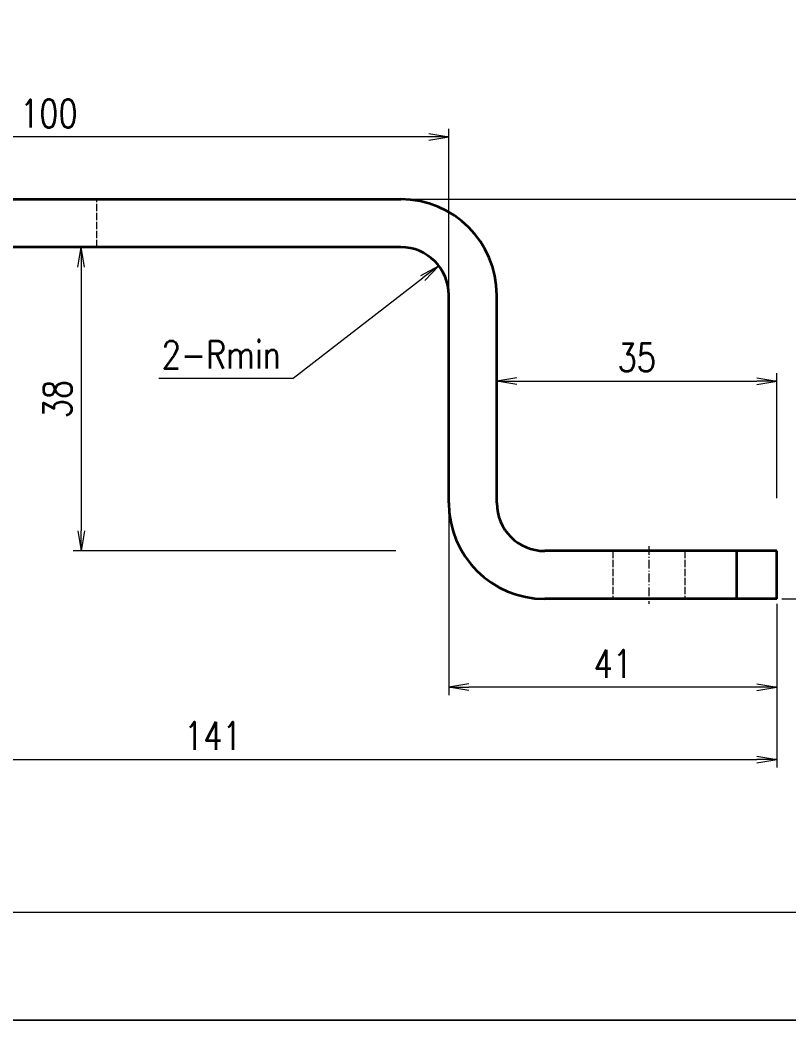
# Model space of a CAD drawing. Header units: millimetres. Extents: x -50043 to 104182, y -50696 to 36662.
# Drawn here: x -46874.3 to -46778.2, y 35772.4 to 35897.5 of the extents above; entities that cross this region are included whole.
import ezdxf

# ---------------------------------------------------------------- set-up
doc = ezdxf.new("R2010")
doc.units = ezdxf.units.MM
doc.header["$LTSCALE"] = 0.5
doc.linetypes.add('DASHDOT', pattern=[18.5, 12, -3, 0.5, -3])
doc.linetypes.add('DASHED', pattern=[15, 12, -3])
doc.layers.add('图框', color=7, linetype='Continuous', lineweight=18)
doc.layers.add('标注线', color=3, linetype='Continuous', lineweight=18)
doc.layers.add('打印', color=7, linetype='Continuous', lineweight=15, plot=False)
doc.layers.add('打印-禁用', color=7, linetype='Continuous', lineweight=15, plot=False)
doc.styles.add('DIM', font='romans.shx', dxfattribs={"width": 0.8, "bigfont": 'bigfont.shx'})
doc.dimstyles.new('DEH 1-1$0', dxfattribs={"dimtxt": 3.5, "dimasz": 2.5, "dimexe": 1, "dimexo": 0.625, "dimgap": 1.2, "dimtad": 1, "dimzin": 9, "dimdsep": 46, "dimtxsty": 'DIM', "dimblk": 'OPEN', "dimcen": 0, "dimclrd": 8, "dimclre": 8, "dimclrt": 2, "dimazin": 2, "dimtfac": 0.5, "dimtmove": 0, "dimatfit": 3, "dimldrblk": 'OPEN', "dimfxl": 0, "dimtolj": 2, "dimlwd": 18, "dimlwe": 18, "dimarcsym": 0})
doc.dimstyles.new('DEH 1-1$4', dxfattribs={"dimtxt": 3.5, "dimasz": 2.5, "dimexe": 1, "dimexo": 0.625, "dimgap": 1.2, "dimtad": 1, "dimtoh": 1, "dimdsep": 46, "dimtxsty": 'DIM', "dimblk": 'OPEN', "dimcen": 0, "dimclrd": 8, "dimclre": 8, "dimclrt": 2, "dimazin": 2, "dimtfac": 0.5, "dimtofl": 0, "dimtmove": 0, "dimatfit": 3, "dimldrblk": 'OPEN', "dimfxl": 0, "dimtolj": 2, "dimlwd": 18, "dimlwe": 18, "dimarcsym": 0})

# ---------------------------------------------------------------- blocks, each defined once
blk = doc.blocks.new('GZDEH零件A3图框V01版')
at = {"layer": '图框', "linetype": 'Continuous'}
blk.add_line((2882.49, -1832.96), (3272.49, -1832.96), dxfattribs=at)
at = {"layer": '打印-禁用', "linetype": 'Continuous'}
blk.add_line((2857.49, -1846.46), (3277.49, -1846.46), dxfattribs=at)
blk = doc.blocks.new('DEH A3')
at = {"layer": '图框'}
blk.add_blockref('GZDEH零件A3图框V01版', (-2857.49, 1846.46), dxfattribs=at)
blk = doc.blocks.new('_Open')
at = {"color": 0, "linetype": 'ByBlock', "lineweight": -2}
for p, q in [((-1, 0.167), (0, 0)), ((-1, -0.167), (0, 0)), ((0, 0), (-1, 0))]:
    blk.add_line(p, q, dxfattribs=at)
blk = doc.blocks.new('*D110')
at = {"layer": 'Defpoints', "color": 0, "transparency": 16777216}
for p in [(-46920.68, 35875.09), (-46779.68, 35825.09), (-46779.68, 35805.01)]:
    blk.add_point(p, dxfattribs=at)
at = {"layer": '标注线', "color": 8, "lineweight": 18, "transparency": 16777216}
for p, q in [((-46920.68, 35874.46), (-46920.68, 35804.01)), ((-46779.68, 35824.46), (-46779.68, 35804.01)), ((-46918.18, 35805.01), (-46782.18, 35805.01))]:
    blk.add_line(p, q, dxfattribs=at)
at = {"layer": '标注线', "color": 8, "lineweight": 18, "transparency": 16777216, "xscale": 2.5, "yscale": 2.5, "zscale": 2.5, "rotation": 180}
blk.add_blockref('_Open', (-46920.68, 35805.01), dxfattribs=at)
at = {"layer": '标注线', "color": 8, "lineweight": 18, "transparency": 16777216, "xscale": 2.5, "yscale": 2.5, "zscale": 2.5}
blk.add_blockref('_Open', (-46779.68, 35805.01), dxfattribs=at)
at = {"layer": '标注线', "color": 2, "transparency": 16777216, "insert": (-46850.18, 35807.96), "char_height": 3.5, "attachment_point": 5, "style": 'DIM'}
blk.add_mtext('\\A2;141', dxfattribs=at)
blk = doc.blocks.new('*D112')
at = {"layer": 'Defpoints', "color": 0, "transparency": 16777216}
for p in [(-46835.67, 35875.09), (-46768.5, 35875.09), (-46779.68, 35825.09)]:
    blk.add_point(p, dxfattribs=at)
at = {"layer": '标注线', "color": 8, "lineweight": 18, "transparency": 16777216}
for p, q in [((-46835.05, 35875.09), (-46767.5, 35875.09)), ((-46768.5, 35827.59), (-46768.5, 35872.59)), ((-46779.06, 35825.09), (-46767.5, 35825.09))]:
    blk.add_line(p, q, dxfattribs=at)
at = {"layer": '标注线', "color": 8, "lineweight": 18, "transparency": 16777216, "xscale": 2.5, "yscale": 2.5, "zscale": 2.5}
for p, rotation in [((-46768.5, 35875.09), 90), ((-46768.5, 35825.09), 270)]:
    blk.add_blockref('_Open', p, dxfattribs=dict(at, rotation=rotation))
at = {"layer": '标注线', "color": 2, "transparency": 16777216, "insert": (-46771.45, 35850.09), "char_height": 3.5, "attachment_point": 5, "rotation": 90, "style": 'DIM'}
blk.add_mtext('\\A2;50', dxfattribs=at)
blk = doc.blocks.new('*D113')
at = {"layer": 'Defpoints', "color": 0, "transparency": 16777216}
for p in [(-46820.68, 35840.6), (-46779.68, 35825.09), (-46820.68, 35814.03)]:
    blk.add_point(p, dxfattribs=at)
at = {"layer": '标注线', "color": 8, "lineweight": 18, "transparency": 16777216}
for p, q in [((-46820.68, 35839.97), (-46820.68, 35813.03)), ((-46779.68, 35824.46), (-46779.68, 35813.03)), ((-46782.18, 35814.03), (-46818.18, 35814.03))]:
    blk.add_line(p, q, dxfattribs=at)
at = {"layer": '标注线', "color": 8, "lineweight": 18, "transparency": 16777216, "xscale": 2.5, "yscale": 2.5, "zscale": 2.5, "rotation": 180}
blk.add_blockref('_Open', (-46820.68, 35814.03), dxfattribs=at)
at = {"layer": '标注线', "color": 8, "lineweight": 18, "transparency": 16777216, "xscale": 2.5, "yscale": 2.5, "zscale": 2.5}
blk.add_blockref('_Open', (-46779.68, 35814.03), dxfattribs=at)
at = {"layer": '标注线', "color": 2, "transparency": 16777216, "insert": (-46800.18, 35816.98), "char_height": 3.5, "attachment_point": 5, "style": 'DIM'}
blk.add_mtext('\\A2;41', dxfattribs=at)
blk = doc.blocks.new('*D114')
at = {"layer": 'Defpoints', "color": 0, "transparency": 16777216}
for p in [(-46821.94, 35866.76), (-46826.68, 35863.09)]:
    blk.add_point(p, dxfattribs=at)
at = {"layer": '标注线', "color": 8, "lineweight": 18, "transparency": 16777216}
for p, q in [((-46840.13, 35852.69), (-46823.92, 35865.23)), ((-46856.93, 35852.69), (-46840.13, 35852.69))]:
    blk.add_line(p, q, dxfattribs=at)
at = {"layer": '标注线', "color": 8, "lineweight": 18, "transparency": 16777216, "xscale": 2.5, "yscale": 2.5, "zscale": 2.5, "rotation": 37.72251018377865}
blk.add_blockref('_Open', (-46821.94, 35866.76), dxfattribs=at)
at = {"layer": '标注线', "color": 2, "transparency": 16777216, "insert": (-46849.13, 35855.64), "char_height": 3.5, "attachment_point": 5, "style": 'DIM'}
blk.add_mtext('\\A2;{\\Fromans,bigfont|c134;2-Rmin}', dxfattribs=at)
blk = doc.blocks.new('*D314')
at = {"layer": 'Defpoints', "color": 0, "transparency": 16777216}
for p in [(-46920.68, 35882.87), (-46920.68, 35863.09), (-46820.68, 35863.09)]:
    blk.add_point(p, dxfattribs=at)
at = {"layer": '标注线', "color": 8, "lineweight": 18, "transparency": 16777216}
for p, q in [((-46920.68, 35863.71), (-46920.68, 35883.87)), ((-46823.18, 35882.87), (-46918.18, 35882.87)), ((-46820.68, 35863.71), (-46820.68, 35883.87))]:
    blk.add_line(p, q, dxfattribs=at)
at = {"layer": '标注线', "color": 8, "lineweight": 18, "transparency": 16777216, "xscale": 2.5, "yscale": 2.5, "zscale": 2.5, "rotation": 180}
blk.add_blockref('_Open', (-46920.68, 35882.87), dxfattribs=at)
at = {"layer": '标注线', "color": 8, "lineweight": 18, "transparency": 16777216, "xscale": 2.5, "yscale": 2.5, "zscale": 2.5}
blk.add_blockref('_Open', (-46820.68, 35882.87), dxfattribs=at)
at = {"layer": '标注线', "color": 2, "transparency": 16777216, "insert": (-46870.68, 35885.82), "char_height": 3.5, "attachment_point": 5, "style": 'DIM'}
blk.add_mtext('\\A2;100', dxfattribs=at)
blk = doc.blocks.new('*D315')
at = {"layer": 'Defpoints', "color": 0, "transparency": 16777216}
for p in [(-46826.68, 35869.09), (-46866.64, 35831.09), (-46826.68, 35831.09)]:
    blk.add_point(p, dxfattribs=at)
at = {"layer": '标注线', "color": 8, "lineweight": 18, "transparency": 16777216}
for p, q in [((-46827.31, 35869.09), (-46867.64, 35869.09)), ((-46866.64, 35866.59), (-46866.64, 35833.59)), ((-46827.31, 35831.09), (-46867.64, 35831.09))]:
    blk.add_line(p, q, dxfattribs=at)
at = {"layer": '标注线', "color": 8, "lineweight": 18, "transparency": 16777216, "xscale": 2.5, "yscale": 2.5, "zscale": 2.5}
for p, rotation in [((-46866.64, 35869.09), 90), ((-46866.64, 35831.09), 270)]:
    blk.add_blockref('_Open', p, dxfattribs=dict(at, rotation=rotation))
at = {"layer": '标注线', "color": 2, "transparency": 16777216, "insert": (-46869.59, 35850.09), "char_height": 3.5, "attachment_point": 5, "rotation": 90, "style": 'DIM'}
blk.add_mtext('\\A2;38', dxfattribs=at)
blk = doc.blocks.new('*D316')
at = {"layer": 'Defpoints', "color": 0, "transparency": 16777216}
for p in [(-46779.68, 35852.34), (-46814.68, 35837.09), (-46779.68, 35837.09)]:
    blk.add_point(p, dxfattribs=at)
at = {"layer": '标注线', "color": 8, "lineweight": 18, "transparency": 16777216}
for p, q in [((-46814.68, 35837.71), (-46814.68, 35853.34)), ((-46779.68, 35837.71), (-46779.68, 35853.34)), ((-46812.18, 35852.34), (-46782.18, 35852.34))]:
    blk.add_line(p, q, dxfattribs=at)
at = {"layer": '标注线', "color": 8, "lineweight": 18, "transparency": 16777216, "xscale": 2.5, "yscale": 2.5, "zscale": 2.5, "rotation": 180}
blk.add_blockref('_Open', (-46814.68, 35852.34), dxfattribs=at)
at = {"layer": '标注线', "color": 8, "lineweight": 18, "transparency": 16777216, "xscale": 2.5, "yscale": 2.5, "zscale": 2.5}
blk.add_blockref('_Open', (-46779.68, 35852.34), dxfattribs=at)
at = {"layer": '标注线', "color": 2, "transparency": 16777216, "insert": (-46797.18, 35855.29), "char_height": 3.5, "attachment_point": 5, "style": 'DIM'}
blk.add_mtext('\\A2;35', dxfattribs=at)

msp = doc.modelspace()

# ---------------------------------------------------------------- linework, layer by layer
at = {"color": 7, "lineweight": 35}
for p, q in [((-46890.684, 35875.087), (-46826.684, 35875.087)), ((-46826.684, 35869.087), (-46890.684, 35869.087)), ((-46820.684, 35837.087), (-46820.684, 35863.087)), ((-46814.684, 35837.087), (-46814.684, 35863.087)), ((-46784.684, 35831.087), (-46808.684, 35831.087)), ((-46784.684, 35825.087), (-46808.684, 35825.087))]:
    msp.add_line(p, q, dxfattribs=at)
at = {"color": 1, "linetype": 'DASHED', "lineweight": 13, "ltscale": 0.15}
for p, q in [((-46864.684, 35869.087), (-46864.684, 35875.087)), ((-46800.184, 35831.087), (-46800.184, 35825.087)), ((-46800.184, 35831.087), (-46800.184, 35825.087)), ((-46791.184, 35831.087), (-46791.184, 35825.087)), ((-46791.184, 35831.087), (-46791.184, 35825.087)), ((-46784.684, 35825.087), (-46784.684, 35831.087))]:
    msp.add_line(p, q, dxfattribs=at)
at = {"color": 2, "linetype": 'DASHDOT', "lineweight": 13, "ltscale": 0.180015}
msp.add_line((-46795.684, 35831.687), (-46795.684, 35824.487), dxfattribs=at)
at = {"color": 7, "lineweight": 35, "ltscale": 0.125}
for p, q in [((-46779.684, 35831.087), (-46784.684, 35831.087)), ((-46779.684, 35825.087), (-46784.684, 35825.087))]:
    msp.add_line(p, q, dxfattribs=at)
at = {"color": 7, "lineweight": 35, "ltscale": 0.15}
for p, q in [((-46784.684, 35825.087), (-46784.684, 35831.087)), ((-46779.684, 35825.087), (-46779.684, 35831.087))]:
    msp.add_line(p, q, dxfattribs=at)
at = {"color": 7, "lineweight": 35}
for centre, radius, start, end in [((-46826.684, 35863.087), 12, 0, 90), ((-46826.684, 35863.087), 6, 0, 90), ((-46808.684, 35837.087), 12, 180.00001, 270), ((-46808.684, 35837.087), 6, 180.00001, 270)]:
    msp.add_arc(centre, radius, start, end, dxfattribs=at)
at = {"layer": '打印'}
msp.add_lwpolyline([(-46999.646, 36069.417), (-46579.646, 36069.417), (-46579.646, 35772.417), (-46999.646, 35772.417)], close=True, dxfattribs=at)

# ---------------------------------------------------------------- block references
at = {"layer": '图框'}
msp.add_blockref('DEH A3', (-46999.646, 35772.417), dxfattribs=at)

# ---------------------------------------------------------------- dimensions: what is measured, and where the dimension line sits
at = {"layer": '标注线'}
for base, p1, p2, picture, middle in [((-46920.684, 35882.867), (-46820.684, 35863.087), (-46920.684, 35863.087), '*D314', (-46870.684, 35885.817)), ((-46779.684, 35805.011), (-46920.684, 35875.087), (-46779.684, 35825.087), '*D110', (-46850.184, 35807.961)), ((-46779.684, 35852.344), (-46814.684, 35837.087), (-46779.684, 35837.087), '*D316', (-46797.184, 35855.294)), ((-46820.684, 35814.034), (-46779.684, 35825.087), (-46820.684, 35840.598), '*D113', (-46800.184, 35816.984))]:
    dim = msp.add_linear_dim(base=base, p1=p1, p2=p2, dimstyle='DEH 1-1$0', dxfattribs=at)
    dim.commit()
    dim.dimension.update_dxf_attribs({"geometry": picture, "text_midpoint": middle})
for base, p1, p2, picture, middle in [((-46768.498, 35875.087), (-46779.684, 35825.087), (-46835.673, 35875.087), '*D112', (-46771.448, 35850.087)), ((-46866.642, 35831.087), (-46826.684, 35869.087), (-46826.684, 35831.087), '*D315', (-46869.592, 35850.087))]:
    dim = msp.add_linear_dim(base=base, p1=p1, p2=p2, angle=90, dimstyle='DEH 1-1$0', dxfattribs=at)
    dim.commit()
    dim.dimension.update_dxf_attribs({"geometry": picture, "text_midpoint": middle})
dim = msp.add_radius_dim(center=(-46826.684, 35863.087), mpoint=(-46821.938, 35866.758), text='{\\Fromans,bigfont|c134;2-Rmin}', dimstyle='DEH 1-1$4', override={"dimtmove": 1}, dxfattribs=at)
dim.commit()
dim.dimension.update_dxf_attribs({"geometry": '*D114', "text_midpoint": (-46840.13, 35852.687), "dimtype": 164})

doc.saveas('drawing.dxf')
